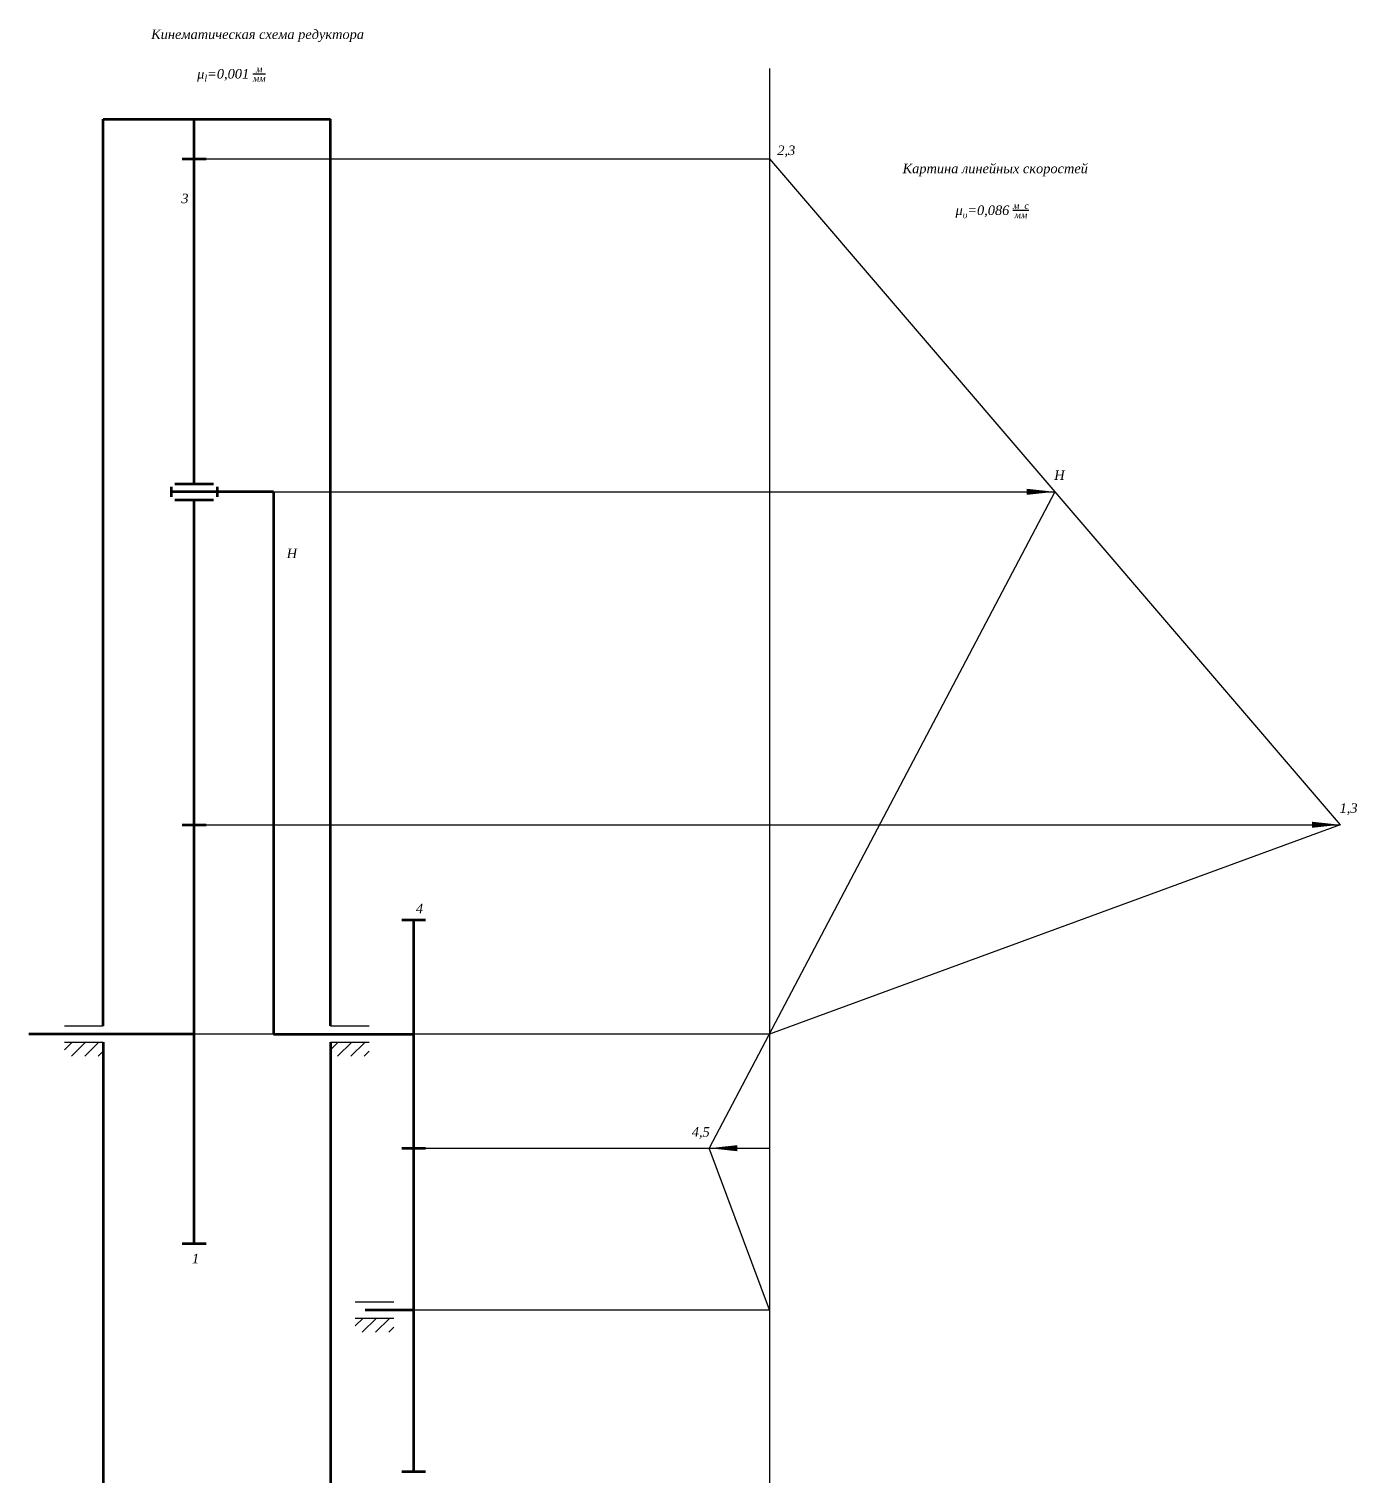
# Model space of a CAD drawing. Header units: millimetres. Extents: x 1322 to 1939, y -282 to 405.
# Drawn here: x 1590.2 to 1939.3, y 24.5 to 404.8 of the extents above; entities that cross this region are included whole.
import ezdxf

# ---------------------------------------------------------------- set-up
doc = ezdxf.new("R2010")
doc.units = ezdxf.units.MM
doc.styles.get("Standard").update_dxf_attribs({"font": 'timesi.ttf'})

msp = doc.modelspace()

# ---------------------------------------------------------------- hatches: boundary and pattern name
h = msp.add_hatch()
h.set_pattern_fill('ANSI31', color=256, scale=0.78125, style=0)
h.set_pattern_definition([(45, (866.7339, -985.7338), (-1.7539563, 1.7539563), [])])
h.paths.add_polyline_path([(1609.767, 138.542), (1599.583, 138.542), (1599.583, 134.832), (1609.767, 134.832)])
h = msp.add_hatch()
h.set_pattern_fill('ANSI31', color=256, scale=0.78125, style=0)
h.set_pattern_definition([(45, (936.6708, -985.7338), (-1.7539563, 1.7539563), [])])
h.paths.add_polyline_path([(1679.704, 138.542), (1669.52, 138.542), (1669.52, 134.832), (1679.704, 134.832)])
h = msp.add_hatch()
h.set_pattern_fill('ANSI31', color=256, scale=0.78125, style=0)
h.set_pattern_definition([(45, (943.169, -1058.2338), (-1.7539563, 1.7539563), [])])
h.paths.add_polyline_path([(1686.202, 66.042), (1676.018, 66.042), (1676.018, 62.332), (1686.202, 62.332)])

# ---------------------------------------------------------------- linework, layer by layer
for p, q in [((1784.869, 394.387), (1784.869, -95.716)), ((1636.805, 370.669), (1784.869, 370.669)), ((1784.869, 370.669), (1934.869, 195.669)), ((1654.517, 283.169), (1784.869, 283.169)), ((1859.869, 283.169), (1769.08, 110.669)), ((1784.869, 283.169), (1859.869, 283.169)), ((1636.805, 195.669), (1784.869, 195.669)), ((1784.869, 195.669), (1934.869, 195.669)), ((1934.869, 195.669), (1784.869, 140.669)), ((1599.583, 142.796), (1609.767, 142.796)), ((1669.52, 142.796), (1679.704, 142.796)), ((1599.583, 138.542), (1609.767, 138.542)), ((1784.869, 140.669), (1633.68, 140.669)), ((1669.52, 138.542), (1679.704, 138.542)), ((1694.48, 110.669), (1784.869, 110.669)), ((1784.869, 68.169), (1769.08, 110.669)), ((1676.018, 70.296), (1686.202, 70.296)), ((1676.018, 66.042), (1686.202, 66.042)), ((1691.355, 68.169), (1784.869, 68.169))]:
    msp.add_line(p, q)
at = {"lineweight": 70}
for p, q in [((1609.767, 142.796), (1609.767, 381.092)), ((1609.767, 381.092), (1669.52, 381.092)), ((1633.68, 370.669), (1633.68, 381.092)), ((1669.52, 142.796), (1669.52, 381.092)), ((1630.555, 370.669), (1636.805, 370.669)), ((1633.68, 285.296), (1633.68, 370.669)), ((1628.588, 285.296), (1638.772, 285.296)), ((1627.604, 284.449), (1627.604, 281.889)), ((1654.517, 283.169), (1627.604, 283.169)), ((1639.699, 284.449), (1639.699, 281.889)), ((1654.517, 283.169), (1654.517, 140.669)), ((1628.588, 281.042), (1638.772, 281.042)), ((1633.68, 195.669), (1633.68, 281.042)), ((1630.555, 195.669), (1636.805, 195.669)), ((1633.68, 85.669), (1633.68, 195.669)), ((1688.23, 170.669), (1694.48, 170.669)), ((1691.355, 170.669), (1691.355, 110.669)), ((1633.68, 140.669), (1590.249, 140.669)), ((1609.767, 138.542), (1609.767, -99.754)), ((1654.517, 140.669), (1691.355, 140.669)), ((1669.52, 138.542), (1669.52, -99.754)), ((1688.23, 110.669), (1694.48, 110.669)), ((1691.355, 110.669), (1691.355, 25.669)), ((1630.555, 85.669), (1636.805, 85.669)), ((1678.626, 68.169), (1691.355, 68.169)), ((1688.23, 25.669), (1694.48, 25.669))]:
    msp.add_line(p, q, dxfattribs=at)
for points in [[(1859.869, 283.169, 0, 1.6, 0), (1852.469, 283.169, 1.6, 1.6, 0)], [(1934.869, 195.669, 0, 1.6, 0), (1927.469, 195.669, 1.6, 1.6, 0)], [(1769.08, 110.669, 0, 1.6, 0), (1776.48, 110.669, 1.6, 1.6, 0)]]:
    msp.add_lwpolyline(points, format="xyseb")

# ---------------------------------------------------------------- texts
at = {"char_height": 2.5, "attachment_point": 1}
for s, insert, width in [('Кинематическая схема редуктора', (1622.373, 404.662), 129.60084), ('\\A1;μ{\\H0.7x;\\S^ l;}=0,001 {\\H0.7x;\\Sм/мм;}', (1634.463, 395.133), 30.76429), ('2,3', (1786.959, 374.17), 8.55596), ('Картина линейных скоростей', (1819.888, 369.393), 129.60084), ('3', (1630.304, 361.518), 8.55596), ('\\A1;μ{\\H0.7x;\\S^ υ;}=0,086 {\\H0.7x;\\Sм  с/мм;}', (1833.79, 359.269), 22.91279), ('H', (1859.748, 288.801), 8.55596), ('H', (1658.003, 268.248), 8.55596), ('1,3', (1934.748, 201.301), 8.55596), ('4', (1691.961, 174.89), 8.55596), ('4,5', (1764.473, 116.201), 8.55596), ('1', (1633.099, 82.931), 8.55596)]:
    msp.add_mtext(s, dxfattribs=dict(at, insert=insert, width=width))

doc.saveas('drawing.dxf')
